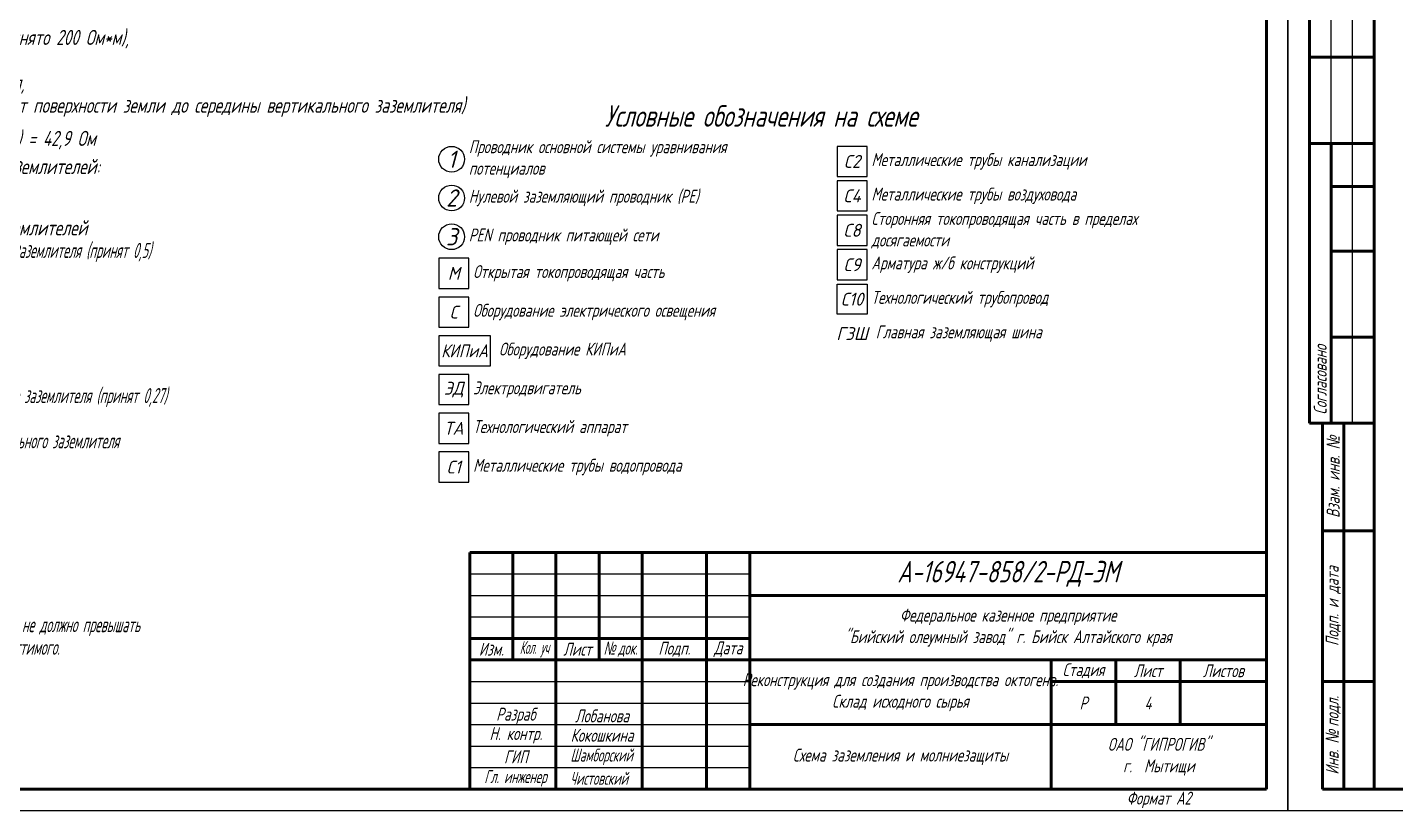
# Model space of a CAD drawing. Header units: millimetres. Extents: x -10490 to 5162, y -5053 to 76.
# Drawn here: x -7217.8 to -6900, y -814.1 to -632.2 of the extents above; entities that cross this region are included whole.
import ezdxf

# ---------------------------------------------------------------- set-up
doc = ezdxf.new("R2010")
doc.units = ezdxf.units.MM
for name, color, linetype, lineweight in [('Рамка толстая', 7, 'Continuous', 60), ('Рамка тонкая', 5, 'Continuous', 25), ('Схема распред. сети', 9, 'Continuous', 25), ('Текст', 2, 'Continuous', 25), ('Штампы', 252, 'Continuous', 25)]:
    doc.layers.add(name, color=color, linetype=linetype, lineweight=lineweight)
doc.styles.add('SIMPLEX', font='simplex.shx', dxfattribs={"width": 0.7, "oblique": 15})

# ---------------------------------------------------------------- blocks, each defined once
blk = doc.blocks.new('A$C0CDB385D')
at = {"layer": 'Рамка толстая'}
for p, q in [((589, 5), (589, 415)), ((20, 5), (589, 5))]:
    blk.add_line(p, q, dxfattribs=at)
at = {"layer": 'Рамка тонкая'}
for p, q in [((594, 0), (594, 420)), ((0, 0), (594, 0))]:
    blk.add_line(p, q, dxfattribs=at)
blk = doc.blocks.new('A$C7B2D3637')
at = {"layer": 'Рамка толстая'}
for p, q in [((20, 415), (20, 5)), ((20, 5), (886, 5))]:
    blk.add_line(p, q, dxfattribs=at)
at = {"layer": 'Рамка тонкая'}
for p, q in [((0, 420), (0, 0)), ((0, 0), (891, 0))]:
    blk.add_line(p, q, dxfattribs=at)

msp = doc.modelspace()

# ---------------------------------------------------------------- linework, layer by layer
at = {"layer": 'Рамка тонкая'}
for p, q in [((-7029.76753, -659.83584), (-7029.76753, -666.83584)), ((-7022.76753, -659.83584), (-7029.76753, -659.83584)), ((-7022.76753, -666.83584), (-7022.76753, -659.83584)), ((-7029.76753, -666.83584), (-7022.76753, -666.83584)), ((-7029.76753, -667.83584), (-7029.76753, -674.83584)), ((-7022.76753, -667.83584), (-7029.76753, -667.83584)), ((-7022.76753, -674.83584), (-7022.76753, -667.83584)), ((-7029.76753, -674.83584), (-7022.76753, -674.83584)), ((-7029.76753, -675.83584), (-7029.76753, -682.83584)), ((-7022.76753, -675.83584), (-7029.76753, -675.83584)), ((-7022.76753, -682.83584), (-7022.76753, -675.83584)), ((-7029.76753, -682.83584), (-7022.76753, -682.83584)), ((-7122.26753, -685.83584), (-7122.26753, -692.83584)), ((-7115.26753, -685.83584), (-7122.26753, -685.83584)), ((-7115.26753, -692.83584), (-7115.26753, -685.83584)), ((-7029.76753, -683.83584), (-7029.76753, -690.83584)), ((-7022.76753, -683.83584), (-7029.76753, -683.83584)), ((-7022.76753, -690.83584), (-7022.76753, -683.83584)), ((-7029.76753, -690.83584), (-7022.76753, -690.83584)), ((-7029.76753, -691.83584), (-7022.76753, -691.83584)), ((-7029.76753, -698.83584), (-7029.76753, -691.83584)), ((-7022.76753, -691.83584), (-7022.76753, -698.83584)), ((-7122.26753, -692.83584), (-7115.26753, -692.83584)), ((-7122.26753, -694.83584), (-7122.26753, -701.83584)), ((-7115.26753, -694.83584), (-7122.26753, -694.83584)), ((-7115.26753, -701.83584), (-7115.26753, -694.83584)), ((-7022.76753, -698.83584), (-7029.76753, -698.83584)), ((-7122.26753, -701.83584), (-7115.26753, -701.83584)), ((-7122.26753, -703.83584), (-7122.26753, -710.83584)), ((-7110.26753, -703.83584), (-7122.26753, -703.83584)), ((-7110.26753, -710.83584), (-7110.26753, -703.83584)), ((-7122.26753, -710.83584), (-7110.26753, -710.83584)), ((-7122.26753, -712.83584), (-7122.26753, -719.83584)), ((-7115.26753, -712.83584), (-7122.26753, -712.83584)), ((-7115.26753, -719.83584), (-7115.26753, -712.83584)), ((-7122.26753, -719.83584), (-7115.26753, -719.83584)), ((-7122.26753, -721.83584), (-7122.26753, -728.83584)), ((-7115.26753, -721.83584), (-7122.26753, -721.83584)), ((-7115.26753, -728.83584), (-7115.26753, -721.83584)), ((-7122.26753, -728.83584), (-7115.26753, -728.83584)), ((-7122.26753, -730.83584), (-7122.26753, -737.83584)), ((-7115.26753, -730.83584), (-7122.26753, -730.83584)), ((-7115.26753, -737.83584), (-7115.26753, -730.83584)), ((-7122.26753, -737.83584), (-7115.26753, -737.83584))]:
    msp.add_line(p, q, dxfattribs=at)
for centre in [(-7119.26753, -662.83584), (-7119.26753, -671.83584), (-7119.26753, -680.83584)]:
    msp.add_circle(centre, 3, dxfattribs=at)
at = {"layer": 'Штампы', "lineweight": 60}
for p, q in [((-6920.04361, -724.14685), (-6920.04361, -594.14685)), ((-6905.04361, -724.14685), (-6905.04361, -594.14685)), ((-6920.04361, -639.14685), (-6905.04361, -639.14685)), ((-6920.04361, -659.14685), (-6905.04361, -659.14685)), ((-6915.04361, -724.14685), (-6915.04361, -659.14685)), ((-6915.04361, -669.14685), (-6905.04361, -669.14685)), ((-6915.04361, -684.14685), (-6905.04361, -684.14685)), ((-6915.04361, -704.14685), (-6905.04361, -704.14685)), ((-6920.04361, -724.14685), (-6905.04361, -724.14685)), ((-6917.04361, -809.14685), (-6917.04361, -724.14685)), ((-6917.04361, -724.14685), (-6905.04361, -724.14685)), ((-6912.04361, -809.14685), (-6912.04361, -724.14685)), ((-6905.04361, -809.14685), (-6905.04361, -724.14685)), ((-6917.04361, -749.14685), (-6905.04361, -749.14685)), ((-7115.04362, -754.14683), (-6930.04362, -754.14683)), ((-7115.04362, -754.14683), (-7115.04362, -809.14683)), ((-7105.04362, -754.14683), (-7105.04362, -779.14683)), ((-7095.04362, -754.14683), (-7095.04362, -809.14683)), ((-7085.04362, -754.14683), (-7085.04362, -779.14683)), ((-7075.04362, -754.14683), (-7075.04362, -809.14683)), ((-7060.04362, -754.14683), (-7060.04362, -809.14683)), ((-7050.04362, -754.14683), (-7050.04362, -809.14683)), ((-7050.04362, -764.14683), (-6930.04362, -764.14683)), ((-7115.04362, -774.14683), (-7050.04362, -774.14683)), ((-7115.04362, -779.14683), (-6930.04362, -779.14683)), ((-6980.04362, -779.14683), (-6980.04362, -809.14683)), ((-6965.04362, -779.14683), (-6965.04362, -794.14683)), ((-6950.04362, -779.14683), (-6950.04362, -794.14683)), ((-6980.04362, -784.14683), (-6930.04362, -784.14683)), ((-6917.04361, -784.14685), (-6905.04361, -784.14685)), ((-7050.04362, -794.14683), (-6930.04362, -794.14683)), ((-6917.04361, -809.14685), (-6905.04361, -809.14685))]:
    msp.add_line(p, q, dxfattribs=at)
at = {"layer": 'Штампы', "color": 5, "lineweight": 25}
for p, q in [((-6915.04361, -659.14685), (-6915.04361, -594.14685)), ((-6910.04361, -724.14685), (-6910.04361, -594.14685)), ((-7115.04362, -759.14683), (-7050.04362, -759.14683)), ((-7115.04362, -764.14683), (-7050.04362, -764.14683)), ((-7115.04362, -769.14683), (-7050.04362, -769.14683)), ((-7115.04362, -784.14683), (-7050.04362, -784.14683)), ((-7115.04362, -789.14683), (-7050.04362, -789.14683)), ((-7115.04362, -794.14683), (-7050.04362, -794.14683)), ((-7115.04362, -799.14683), (-7050.04362, -799.14683)), ((-7115.04362, -804.14683), (-7050.04362, -804.14683))]:
    msp.add_line(p, q, dxfattribs=at)

# ---------------------------------------------------------------- block references
for name, p in [('A$C0CDB385D', (-7519.0436, -814.14684)), ('A$C7B2D3637', (-6925.04361, -814.14684))]:
    msp.add_blockref(name, p)

# ---------------------------------------------------------------- texts
at = {"layer": 'Схема распред. сети', "color": 2, "style": 'SIMPLEX'}
for s, width, heights, insert, char_height, attachment_point in [('\\pi43.598;Условные обозначения на схеме', 185, [6.32612], (-7127.26753, -650.27628), 5, 1), ('\\pt0;Проводник основной системы уравнивания потенциалов', 72.0138663, [10.30489], (-7115.26753, -662.83584), 3, 4), ('\\pt0;Металлические трубы канализации', 72.0138663, [9.94631], (-7021.76753, -663.33584), 3, 4), ('\\pt0;Нулевой заземляющий проводник (PE)', 72.0138663, [8.40089], (-7115.26753, -671.83584), 3, 4), ('\\pt0;Металлические трубы воздуховода', 72.0138663, [8.40089], (-7021.76753, -671.33584), 3, 4), ('\\pt0;Сторонняя токопроводящая часть в пределах досягаемости', 72.0138663, [10.36472], (-7021.76753, -679.33584), 3, 4), ('\\pt0;PEN проводник питающей сети', 72.0138663, [8.40089], (-7115.26753, -680.83584), 3, 4), ('\\pt0;Арматура ж/б конструкций', 72.0138663, [8.40089], (-7021.76753, -687.33584), 3, 4), ('\\pt0;Открытая токопроводящая часть', 72.0138663, [8.40089], (-7114.26753, -689.33584), 3, 4), ('\\pt0;Технологический трубопровод', 72.0138663, [8.40089], (-7021.76753, -695.33584), 3, 4), ('\\pt0;Оборудование электрического освещения', 72.0138663, [8.40089], (-7114.26753, -698.33584), 3, 4), ('\\pt0;Главная заземляющая шина', 72.0138663, [8.40089], (-7020.76753, -703.33584), 3, 4), ('\\pt0;Оборудование КИПиА', 72.0138663, [8.40089], (-7108.26753, -707.33584), 3, 4), ('\\pt0;Электродвигатель', 72.0138663, [8.40089], (-7114.26753, -716.33584), 3, 4), ('\\pt0;Технологический аппарат', 72.0138663, [8.40089], (-7114.26753, -725.33584), 3, 4), ('\\pt0;Металлические трубы водопровода', 72.0138663, [8.40089], (-7114.26753, -734.33584), 3, 4)]:
    msp.add_mtext_dynamic_manual_height_columns(s, width=width, gutter_width=22.51954, heights=heights, dxfattribs=dict(at, insert=insert, char_height=char_height, attachment_point=attachment_point))
at = {"layer": 'Текст', "insert": (-7303.65285, -605.79705), "char_height": 5, "attachment_point": 1, "line_spacing_factor": 0.9, "style": 'SIMPLEX'}
msp.add_mtext_dynamic_manual_height_columns('\\A1;\\pi35.22,l5;Расчет заземляющего устройства\\P\\pi10;{\\H0.7x;\\P1. Сопротивление одного вертикального заземлителя:\\P\\pi0,l20,t15;Rв = \\S0,366p/L; (Lg \\S2L/D;\\H1.4286x; \\H0.7x;+ \\H1x;\\S1/2 ;\\H1.4286x; \\H0.7x;Lg \\S4T+L/4T-L;), где\\Pp-удельное сопротивление грунта (принято 200 Ом*м), \\PL-длина вертикального заземлителя, \\PD-диаметр вертикального заземлителя,\\PТ-заглубление электрода (расстояние от поверхности земли до середины вертикального заземлителя) \\PRв = \\S0,366х200/5; (Lg \\S2x5/0,018; + \\S1/2 ; Lg \\S4x3+5/4x3-5;) = 42,9 Ом\\Q0; \\H1.4286x;\\P\\pi10,l5,tz;\\H0.7x;\\Q15;2. Общее сопротивление вертикальных заземлителей:\\P\\pi0,l20;\\H0.99996x;Rв.к. = \\SRв/nηв;\\H0.99996x; , гд\\H0.99998x;е\\P\\H0.99998x;n-общее количество вертикальных заземлителей\\P\\fArial|b0|i0|c0|p34;η\\Fgost|c204;в- коэффициент использования вертикального заземлителя (принят 0,5)\\PRв.к. = \\S42,9/22х0,5; = 3,9 Ом\\H0.99996x;\\P\\pi10,l5;3. Сопротивление горизонтального заземлителя:\\P\\pi0,l20;\\H1.0001x;Rг.к. = \\H1x;\\S0,366p/Lηг;\\H1x; Lg \\H1x;\\S2L²/bt;\\H1x;, где\\PL-общая длина горизонтального заземлителя\\P\\fArial|b0|i0|c0|p34;\\H0.99991x;η\\Fgost|c204;г- коэффициент использования горизонтального заземлителя (принят 0,27)\\Pb-ширина горизонтального заземлителя\\Pt-расстояние от поверхности земли до горизонтального заземлителя\\H0.99997x;\\PRг.к. = \\H1.0001x;\\S0,366х200/106х0,27; Lg \\S2x80²/0,05х0,5; = 15,09 Ом\\H0.99987x;\\P\\pi10,l5;4. Общее сопротивление заземляющего устройства:\\P\\pi0,l20;\\H1.0002x;Rз.у. = \\SRв.к. х Rг.к./Rв.к. + Rг.к.; \\P\\H0.99999x;Rз.у. =  \\S3,9х15,09/3,9+15,09; = 3,1 Ом\\P\\pl15;\\PСогласно ПУЭ сопротивление заземляющего устройства не должно превышать ^J4 ом, полученное значение 3,1 Ом не превышает допустимого. \\P}', width=177.5, gutter_width=12.5, heights=[253], dxfattribs=at)
at = {"layer": 'Текст', "char_height": 4, "attachment_point": 5, "style": 'SIMPLEX'}
for s, insert in [('{\\W0.9;1}', (-7119.26753, -662.83584)), ('{\\W0.9;2}', (-7119.26753, -671.83584)), ('{\\W0.9;3}', (-7119.26753, -680.83584))]:
    msp.add_mtext_dynamic_manual_height_columns(s, width=2, gutter_width=12.5, heights=[0], dxfattribs=dict(at, insert=insert))
at = {"layer": 'Текст', "lineweight": 30, "char_height": 3, "attachment_point": 5, "style": 'SIMPLEX'}
for s, insert in [('{\\W0.9;С2}', (-7026.26753, -663.33584)), ('{\\W0.9;С4}', (-7026.26753, -671.33584)), ('{\\W0.9;С8}', (-7026.26753, -679.33584)), ('{\\W0.9;С9}', (-7026.26753, -687.33584)), ('{\\W0.9;М}', (-7118.76753, -689.33584)), ('{\\W0.9;С10}', (-7026.26753, -695.33584)), ('{\\W0.9;С}', (-7118.76753, -698.33584)), ('{\\W0.9;ГЗШ}', (-7026.26753, -703.33584)), ('{\\W0.8;КИПиА}', (-7116.26753, -707.33584)), ('{\\W0.9;ЭД}', (-7118.76753, -716.33584)), ('{\\W0.9;ТА}', (-7118.76753, -725.33584)), ('{\\W0.9;С1}', (-7118.76753, -734.33584))]:
    msp.add_mtext_dynamic_manual_height_columns(s, width=10.2727067, gutter_width=12.5, heights=[0], dxfattribs=dict(at, insert=insert))
at = {"layer": 'Штампы', "color": 2, "char_height": 3, "rotation": 90, "style": 'SIMPLEX'}
for s, insert, width, attachment_point in [('Согласовано', (-6917.54361, -722.14685), 61, 4), ('Взам. инв. {\\fArial|b0|i0|c204|p34;№}', (-6914.54361, -736.64685), 25, 5), ('Подп. и дата', (-6914.54361, -766.64685), 35, 5), ('Инв. {\\fArial|b0|i0|c204|p34;№ }подл.', (-6914.54361, -796.64685), 25, 5)]:
    msp.add_mtext(s, dxfattribs=dict(at, insert=insert, width=width, attachment_point=attachment_point))
at = {"layer": 'Штампы', "color": 2, "attachment_point": 5, "style": 'SIMPLEX'}
for s, insert, char_height, width in [('А-16947-858/2-РД-ЭМ', (-6990.04362, -759.14683), 5, 120), ('Федеральное казенное предприятие\\P"Бийский олеумный завод" г. Бийск Алтайского края', (-6990.04362, -771.64683), 3, 120), ('Изм.', (-7110.04362, -776.64683), 3, 10), ('{\\W0.5;Кол. уч}', (-7100.04362, -776.64683), 3, 10), ('{\\W0.7;Лист}', (-7090.04362, -776.64683), 3, 10), ('{\\fArial|b0|i0|c204|p34;\\W0.6;№ \\Fsimplex|c204;док.}', (-7080.04362, -776.64683), 3, 10), ('Подп.', (-7067.54362, -776.64683), 3, 15), ('{\\W0.7;Дата}', (-7055.04362, -776.64683), 3, 10), ('Стадия', (-6972.54362, -781.64683), 3, 15), ('Лист', (-6957.54362, -781.64683), 3, 15), ('Листов', (-6940.04362, -781.64683), 3, 20), ('Реконструкция для создания производства октогена. \\PСклад исходного сырья', (-7015.04362, -786.64683), 3, 70), ('Р', (-6972.54362, -789.14683), 3, 15), ('4', (-6957.54362, -789.14683), 3, 15), (' Разраб', (-7105.04362, -792.14683), 3, 20), (' Лобанова', (-7085.04362, -792.14683), 3, 20), (' Н. контр.', (-7105.04362, -796.64683), 3, 20), (' Кокошкина', (-7085.04362, -796.64683), 3, 20), ('ОАО "ГИПРОГИВ"\\Pг.  Мытищи', (-6955.04362, -801.64683), 3, 50), (' ГИП', (-7105.04362, -801.64683), 3, 20), ('{\\W0.6; Шамборский}', (-7085.04362, -801.64683), 3, 20), ('Схема заземления и молниезащиты', (-7015.04362, -801.64683), 3, 70), ('{\\W0.6; Гл. инженер}', (-7105.04362, -806.64683), 3, 20), ('{\\W0.6;Чистовский}', (-7085.04362, -806.64683), 3, 20), ('Формат А2', (-6955.04362, -811.64683), 3, 50)]:
    msp.add_mtext(s, dxfattribs=dict(at, insert=insert, char_height=char_height, width=width))

doc.saveas('drawing.dxf')
